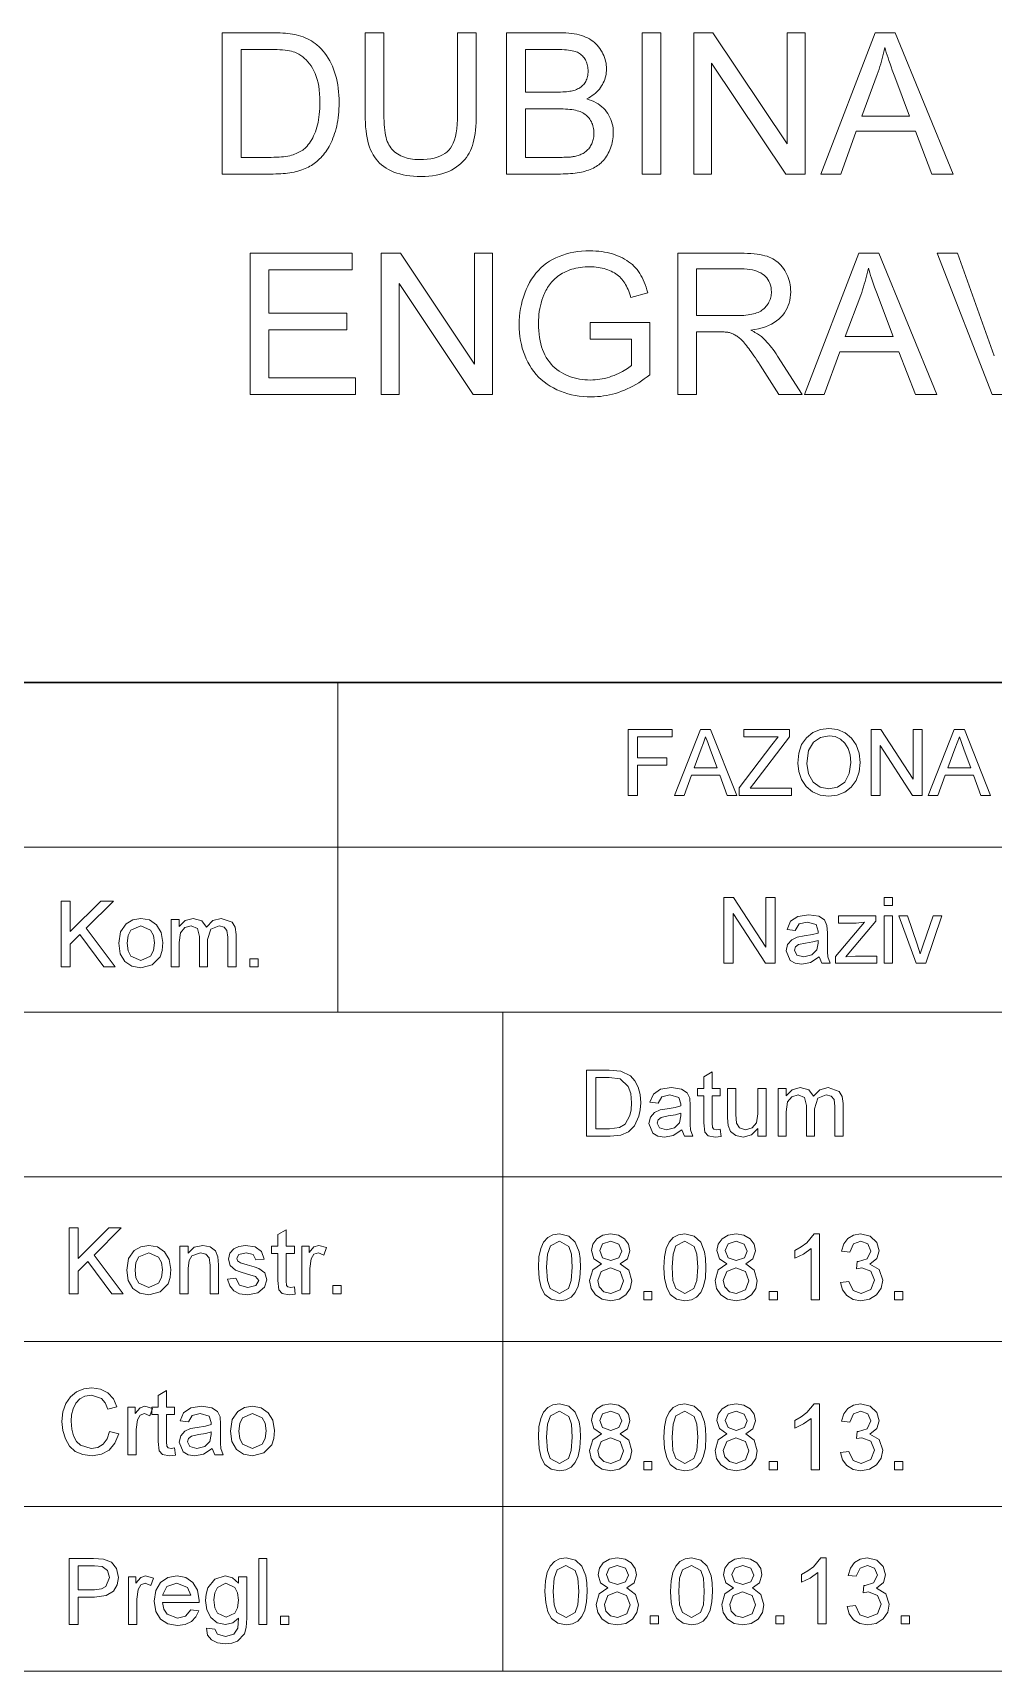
# Model space of a CAD drawing. Extents: x 0 to 297, y 0 to 532.
# Drawn here: x 224.73 to 245.13, y 19 to 53.8 of the extents above; entities that cross this region are included whole.
import ezdxf

# ---------------------------------------------------------------- set-up
doc = ezdxf.new("R2010")
doc.units = 0

msp = doc.modelspace()

# ---------------------------------------------------------------- linework, layer by layer
at = {"color": 7, "lineweight": 30}
msp.add_line((142.421, 40), (292, 40), dxfattribs=at)
at = {"color": 7, "lineweight": 13, "ltscale": 0.175}
msp.add_line((231.211, 40), (231.211, 33), dxfattribs=at)
at = {"color": 7, "lineweight": 13}
for p, q in [((142.421, 36.5), (292, 36.5)), ((292, 33), (142.421, 33)), ((142.421, 29.5), (260.611, 29.5)), ((142.421, 26), (260.611, 26)), ((142.421, 22.5), (260.611, 22.5)), ((142.421, 19), (292, 19))]:
    msp.add_line(p, q, dxfattribs=at)
at = {"color": 7, "lineweight": 13, "ltscale": 0.35}
msp.add_line((234.711, 33), (234.711, 19), dxfattribs=at)
at = {"color": 7, "lineweight": 13}
for points in [[(228.758, 50.798), (228.758, 53.798), (229.792, 53.798), (229.86, 53.798), (229.925, 53.797), (229.987, 53.794), (230.045, 53.791), (230.1, 53.788), (230.152, 53.783), (230.2, 53.777), (230.245, 53.771), (230.287, 53.763), (230.326, 53.755), (230.377, 53.742), (230.426, 53.728), (230.474, 53.711), (230.52, 53.692), (230.565, 53.672), (230.608, 53.649), (230.65, 53.625), (230.69, 53.599), (230.729, 53.571), (230.766, 53.54), (230.812, 53.499), (230.856, 53.456), (230.897, 53.41), (230.936, 53.362), (230.973, 53.312), (231.007, 53.26), (231.039, 53.205), (231.069, 53.148), (231.096, 53.089), (231.121, 53.028), (231.143, 52.965), (231.163, 52.899), (231.181, 52.833), (231.196, 52.764), (231.209, 52.693), (231.22, 52.621), (231.228, 52.547), (231.234, 52.472), (231.237, 52.394), (231.238, 52.315), (231.238, 52.247), (231.235, 52.181), (231.231, 52.117), (231.226, 52.054), (231.218, 51.992), (231.21, 51.933), (231.199, 51.874), (231.187, 51.818), (231.174, 51.763), (231.159, 51.709), (231.142, 51.657), (231.125, 51.607), (231.107, 51.559), (231.088, 51.512), (231.068, 51.468), (231.047, 51.425), (231.025, 51.384), (231.002, 51.345), (230.978, 51.308), (230.954, 51.272), (230.929, 51.238), (230.903, 51.206), (230.877, 51.175), (230.85, 51.145), (230.823, 51.118), (230.796, 51.091), (230.768, 51.066), (230.739, 51.043), (230.71, 51.02), (230.681, 51), (230.65, 50.98), (230.619, 50.962), (230.586, 50.945), (230.552, 50.928), (230.517, 50.913), (230.481, 50.898), (230.443, 50.884), (230.404, 50.872), (230.364, 50.86), (230.323, 50.849), (230.28, 50.84), (230.236, 50.831), (230.191, 50.823), (230.145, 50.817), (230.097, 50.811), (230.048, 50.806), (229.998, 50.803), (229.947, 50.8), (229.895, 50.799), (229.841, 50.798)], [(233.753, 53.798), (234.15, 53.798), (234.15, 52.065), (234.149, 51.976), (234.146, 51.892), (234.141, 51.81), (234.134, 51.733), (234.125, 51.659), (234.114, 51.589), (234.1, 51.523), (234.085, 51.461), (234.068, 51.402), (234.048, 51.347), (234.026, 51.295), (234.001, 51.244), (233.972, 51.196), (233.94, 51.15), (233.905, 51.106), (233.866, 51.063), (233.824, 51.023), (233.779, 50.985), (233.73, 50.948), (233.679, 50.914), (233.624, 50.882), (233.565, 50.854), (233.503, 50.829), (233.438, 50.807), (233.37, 50.789), (233.298, 50.774), (233.223, 50.762), (233.145, 50.754), (233.063, 50.749), (232.978, 50.747), (232.895, 50.749), (232.815, 50.753), (232.739, 50.76), (232.665, 50.77), (232.595, 50.783), (232.527, 50.799), (232.463, 50.818), (232.402, 50.84), (232.343, 50.865), (232.288, 50.892), (232.236, 50.923), (232.187, 50.956), (232.141, 50.991), (232.098, 51.029), (232.059, 51.07), (232.022, 51.114), (231.988, 51.16), (231.958, 51.208), (231.93, 51.259), (231.906, 51.313), (231.884, 51.37), (231.864, 51.431), (231.847, 51.496), (231.832, 51.565), (231.82, 51.639), (231.809, 51.716), (231.801, 51.797), (231.796, 51.882), (231.792, 51.972), (231.791, 52.065), (231.791, 53.798), (232.188, 53.798), (232.188, 52.067), (232.189, 51.991), (232.191, 51.919), (232.194, 51.851), (232.2, 51.787), (232.206, 51.728), (232.214, 51.672), (232.224, 51.621), (232.234, 51.573), (232.247, 51.53), (232.261, 51.491), (232.276, 51.455), (232.294, 51.42), (232.314, 51.388), (232.335, 51.356), (232.359, 51.327), (232.385, 51.299), (232.413, 51.273), (232.444, 51.249), (232.476, 51.226), (232.51, 51.206), (232.546, 51.186), (232.584, 51.169), (232.624, 51.154), (232.664, 51.141), (232.707, 51.13), (232.751, 51.121), (232.797, 51.114), (232.844, 51.109), (232.893, 51.106), (232.943, 51.105), (233.028, 51.107), (233.108, 51.113), (233.183, 51.123), (233.253, 51.137), (233.318, 51.155), (233.378, 51.177), (233.433, 51.203), (233.483, 51.232), (233.527, 51.266), (233.567, 51.304), (233.603, 51.347), (233.634, 51.398), (233.662, 51.456), (233.686, 51.521), (233.707, 51.594), (233.724, 51.674), (233.737, 51.761), (233.746, 51.856), (233.752, 51.958), (233.753, 52.067)], [(234.795, 50.798), (234.795, 53.798), (235.921, 53.798), (235.988, 53.797), (236.053, 53.795), (236.115, 53.79), (236.174, 53.784), (236.23, 53.776), (236.284, 53.766), (236.335, 53.754), (236.384, 53.74), (236.429, 53.725), (236.472, 53.707), (236.513, 53.688), (236.552, 53.667), (236.589, 53.644), (236.624, 53.619), (236.657, 53.592), (236.689, 53.563), (236.719, 53.532), (236.747, 53.499), (236.773, 53.464), (236.797, 53.427), (236.82, 53.389), (236.84, 53.35), (236.857, 53.312), (236.873, 53.273), (236.886, 53.233), (236.896, 53.193), (236.905, 53.153), (236.91, 53.113), (236.914, 53.072), (236.915, 53.031), (236.914, 52.993), (236.911, 52.955), (236.906, 52.918), (236.898, 52.881), (236.889, 52.844), (236.878, 52.808), (236.864, 52.773), (236.848, 52.738), (236.831, 52.703), (236.811, 52.669), (236.789, 52.635), (236.765, 52.603), (236.739, 52.573), (236.71, 52.543), (236.68, 52.515), (236.647, 52.488), (236.612, 52.463), (236.576, 52.439), (236.537, 52.416), (236.496, 52.394), (236.549, 52.377), (236.599, 52.358), (236.648, 52.336), (236.693, 52.313), (236.736, 52.287), (236.777, 52.258), (236.815, 52.228), (236.851, 52.195), (236.884, 52.16), (236.914, 52.122), (236.942, 52.083), (236.967, 52.043), (236.989, 52.001), (237.008, 51.957), (237.024, 51.913), (237.037, 51.866), (237.047, 51.819), (237.055, 51.77), (237.059, 51.72), (237.06, 51.668), (237.059, 51.626), (237.057, 51.585), (237.052, 51.544), (237.046, 51.504), (237.038, 51.465), (237.028, 51.426), (237.017, 51.387), (237.003, 51.35), (236.988, 51.313), (236.971, 51.276), (236.953, 51.241), (236.934, 51.207), (236.914, 51.175), (236.893, 51.144), (236.872, 51.116), (236.849, 51.089), (236.826, 51.063), (236.802, 51.039), (236.777, 51.017), (236.751, 50.997), (236.725, 50.978), (236.696, 50.959), (236.667, 50.942), (236.636, 50.926), (236.604, 50.911), (236.57, 50.896), (236.535, 50.883), (236.499, 50.87), (236.462, 50.859), (236.423, 50.848), (236.383, 50.839), (236.34, 50.83), (236.296, 50.823), (236.251, 50.816), (236.203, 50.811), (236.154, 50.806), (236.103, 50.803), (236.05, 50.8), (235.995, 50.799), (235.939, 50.798)], [(237.674, 50.798), (237.674, 53.798), (238.071, 53.798), (238.071, 50.798)], [(238.767, 50.798), (238.767, 53.798), (239.174, 53.798), (240.75, 51.443), (240.75, 53.798), (241.131, 53.798), (241.131, 50.798), (240.723, 50.798), (239.148, 53.156), (239.148, 50.798)], [(241.468, 50.798), (242.62, 53.798), (243.048, 53.798), (244.276, 50.798), (243.824, 50.798), (243.474, 51.707), (242.219, 51.707), (241.89, 50.798)], [(229.155, 51.152), (229.796, 51.152), (229.854, 51.153), (229.909, 51.155), (229.962, 51.157), (230.013, 51.161), (230.06, 51.166), (230.106, 51.172), (230.148, 51.179), (230.189, 51.188), (230.226, 51.197), (230.261, 51.208), (230.294, 51.219), (230.326, 51.231), (230.356, 51.245), (230.385, 51.259), (230.413, 51.274), (230.439, 51.29), (230.464, 51.307), (230.488, 51.325), (230.51, 51.343), (230.53, 51.363), (230.558, 51.392), (230.584, 51.423), (230.609, 51.457), (230.633, 51.492), (230.656, 51.529), (230.677, 51.568), (230.697, 51.608), (230.716, 51.651), (230.734, 51.696), (230.75, 51.743), (230.765, 51.791), (230.779, 51.842), (230.791, 51.895), (230.801, 51.95), (230.809, 52.006), (230.817, 52.065), (230.822, 52.126), (230.826, 52.189), (230.828, 52.254), (230.829, 52.321), (230.828, 52.413), (230.823, 52.5), (230.815, 52.584), (230.804, 52.662), (230.791, 52.737), (230.774, 52.807), (230.753, 52.873), (230.73, 52.934), (230.704, 52.991), (230.675, 53.044), (230.643, 53.093), (230.61, 53.139), (230.576, 53.181), (230.54, 53.22), (230.504, 53.255), (230.465, 53.287), (230.426, 53.316), (230.385, 53.342), (230.343, 53.364), (230.299, 53.383), (230.265, 53.395), (230.228, 53.405), (230.186, 53.414), (230.14, 53.422), (230.091, 53.429), (230.038, 53.434), (229.98, 53.439), (229.919, 53.442), (229.854, 53.444), (229.785, 53.444), (229.155, 53.444)], [(235.192, 52.538), (235.841, 52.538), (235.892, 52.538), (235.94, 52.539), (235.986, 52.541), (236.028, 52.543), (236.067, 52.546), (236.104, 52.55), (236.137, 52.555), (236.168, 52.56), (236.195, 52.566), (236.219, 52.573), (236.249, 52.582), (236.277, 52.593), (236.303, 52.605), (236.329, 52.618), (236.352, 52.632), (236.374, 52.648), (236.395, 52.665), (236.414, 52.683), (236.431, 52.702), (236.447, 52.722), (236.462, 52.743), (236.475, 52.766), (236.487, 52.789), (236.497, 52.814), (236.505, 52.84), (236.512, 52.866), (236.517, 52.894), (236.521, 52.923), (236.523, 52.953), (236.524, 52.984), (236.524, 53.013), (236.521, 53.042), (236.518, 53.07), (236.513, 53.098), (236.506, 53.124), (236.498, 53.15), (236.489, 53.175), (236.478, 53.2), (236.466, 53.224), (236.453, 53.247), (236.438, 53.269), (236.422, 53.289), (236.404, 53.308), (236.385, 53.326), (236.366, 53.342), (236.345, 53.357), (236.322, 53.371), (236.299, 53.383), (236.274, 53.393), (236.248, 53.402), (236.219, 53.41), (236.187, 53.417), (236.151, 53.424), (236.111, 53.429), (236.067, 53.434), (236.02, 53.438), (235.968, 53.44), (235.913, 53.443), (235.854, 53.444), (235.792, 53.444), (235.192, 53.444)], [(242.334, 52.03), (243.351, 52.03), (243.038, 52.861), (243.01, 52.935), (242.984, 53.007), (242.959, 53.076), (242.935, 53.142), (242.913, 53.206), (242.893, 53.267), (242.873, 53.325), (242.856, 53.38), (242.84, 53.433), (242.825, 53.483), (242.813, 53.425), (242.8, 53.368), (242.786, 53.31), (242.772, 53.253), (242.756, 53.196), (242.739, 53.138), (242.722, 53.081), (242.703, 53.024), (242.684, 52.967), (242.663, 52.91)], [(235.192, 51.152), (235.939, 51.152), (235.976, 51.152), (236.011, 51.153), (236.044, 51.154), (236.075, 51.155), (236.103, 51.156), (236.129, 51.157), (236.152, 51.159), (236.173, 51.161), (236.192, 51.164), (236.209, 51.167), (236.236, 51.172), (236.262, 51.178), (236.287, 51.184), (236.312, 51.192), (236.335, 51.199), (236.357, 51.208), (236.379, 51.217), (236.4, 51.227), (236.419, 51.237), (236.438, 51.248), (236.456, 51.26), (236.474, 51.274), (236.491, 51.288), (236.507, 51.303), (236.522, 51.319), (236.537, 51.336), (236.551, 51.354), (236.565, 51.374), (236.578, 51.394), (236.59, 51.415), (236.601, 51.438), (236.611, 51.46), (236.62, 51.484), (236.628, 51.508), (236.634, 51.533), (236.64, 51.559), (236.644, 51.585), (236.647, 51.612), (236.648, 51.64), (236.649, 51.668), (236.648, 51.701), (236.646, 51.733), (236.641, 51.765), (236.635, 51.795), (236.628, 51.825), (236.618, 51.854), (236.607, 51.881), (236.594, 51.908), (236.579, 51.934), (236.563, 51.96), (236.545, 51.984), (236.526, 52.006), (236.506, 52.027), (236.484, 52.047), (236.461, 52.065), (236.436, 52.082), (236.41, 52.097), (236.383, 52.111), (236.355, 52.123), (236.325, 52.134), (236.293, 52.143), (236.258, 52.152), (236.221, 52.159), (236.181, 52.166), (236.139, 52.171), (236.094, 52.176), (236.046, 52.179), (235.995, 52.182), (235.942, 52.183), (235.886, 52.184), (235.192, 52.184)], [(229.348, 46.116), (229.348, 49.116), (231.517, 49.116), (231.517, 48.762), (229.745, 48.762), (229.745, 47.843), (231.404, 47.843), (231.404, 47.491), (229.745, 47.491), (229.745, 46.47), (231.586, 46.47), (231.586, 46.116)], [(232.131, 46.116), (232.131, 49.116), (232.538, 49.116), (234.114, 46.761), (234.114, 49.116), (234.494, 49.116), (234.494, 46.116), (234.087, 46.116), (232.511, 48.474), (232.511, 46.116)], [(236.565, 47.293), (236.565, 47.645), (237.836, 47.647), (237.836, 46.534), (237.777, 46.488), (237.718, 46.445), (237.659, 46.404), (237.599, 46.365), (237.539, 46.329), (237.478, 46.295), (237.417, 46.264), (237.356, 46.234), (237.294, 46.207), (237.232, 46.183), (237.17, 46.16), (237.107, 46.14), (237.044, 46.123), (236.981, 46.107), (236.917, 46.094), (236.853, 46.084), (236.789, 46.076), (236.724, 46.07), (236.659, 46.066), (236.594, 46.065), (236.506, 46.067), (236.42, 46.073), (236.336, 46.082), (236.253, 46.095), (236.172, 46.112), (236.092, 46.133), (236.015, 46.158), (235.938, 46.186), (235.864, 46.218), (235.791, 46.254), (235.72, 46.294), (235.653, 46.337), (235.59, 46.383), (235.53, 46.433), (235.474, 46.486), (235.421, 46.542), (235.372, 46.602), (235.326, 46.665), (235.284, 46.732), (235.245, 46.802), (235.21, 46.874), (235.179, 46.948), (235.151, 47.024), (235.127, 47.102), (235.107, 47.181), (235.091, 47.262), (235.078, 47.344), (235.068, 47.428), (235.063, 47.514), (235.061, 47.602), (235.063, 47.689), (235.068, 47.775), (235.078, 47.859), (235.09, 47.943), (235.107, 48.025), (235.127, 48.106), (235.151, 48.186), (235.178, 48.265), (235.209, 48.343), (235.244, 48.419), (235.282, 48.493), (235.324, 48.563), (235.369, 48.63), (235.416, 48.692), (235.468, 48.75), (235.522, 48.805), (235.579, 48.855), (235.64, 48.902), (235.704, 48.944), (235.771, 48.983), (235.841, 49.018), (235.913, 49.049), (235.987, 49.077), (236.063, 49.101), (236.141, 49.121), (236.221, 49.138), (236.304, 49.151), (236.388, 49.16), (236.475, 49.165), (236.563, 49.167), (236.628, 49.166), (236.691, 49.163), (236.753, 49.158), (236.813, 49.15), (236.873, 49.141), (236.931, 49.129), (236.988, 49.116), (237.044, 49.1), (237.098, 49.082), (237.151, 49.062), (237.203, 49.04), (237.252, 49.016), (237.299, 48.991), (237.344, 48.964), (237.386, 48.936), (237.426, 48.906), (237.464, 48.874), (237.499, 48.84), (237.533, 48.805), (237.564, 48.768), (237.593, 48.729), (237.621, 48.688), (237.647, 48.645), (237.672, 48.599), (237.695, 48.551), (237.717, 48.501), (237.738, 48.449), (237.757, 48.394), (237.775, 48.337), (237.791, 48.277), (237.433, 48.179), (237.419, 48.224), (237.405, 48.267), (237.389, 48.308), (237.374, 48.347), (237.357, 48.384), (237.34, 48.419), (237.322, 48.452), (237.304, 48.483), (237.285, 48.512), (237.265, 48.539), (237.244, 48.565), (237.221, 48.589), (237.197, 48.613), (237.171, 48.636), (237.143, 48.657), (237.114, 48.677), (237.083, 48.697), (237.05, 48.715), (237.015, 48.733), (236.979, 48.749), (236.941, 48.764), (236.902, 48.777), (236.863, 48.789), (236.823, 48.799), (236.782, 48.808), (236.74, 48.815), (236.698, 48.821), (236.654, 48.824), (236.61, 48.827), (236.565, 48.828), (236.511, 48.827), (236.459, 48.824), (236.408, 48.82), (236.359, 48.814), (236.311, 48.807), (236.265, 48.798), (236.22, 48.787), (236.177, 48.775), (236.135, 48.76), (236.094, 48.745), (236.056, 48.728), (236.018, 48.71), (235.982, 48.69), (235.948, 48.67), (235.915, 48.649), (235.884, 48.627), (235.854, 48.603), (235.826, 48.579), (235.799, 48.553), (235.774, 48.527), (235.75, 48.5), (235.728, 48.472), (235.706, 48.443), (235.686, 48.414), (235.666, 48.385), (235.648, 48.355), (235.63, 48.325), (235.614, 48.294), (235.599, 48.262), (235.585, 48.23), (235.563, 48.174), (235.544, 48.117), (235.527, 48.059), (235.512, 48), (235.499, 47.94), (235.489, 47.879), (235.481, 47.817), (235.475, 47.755), (235.471, 47.691), (235.47, 47.626), (235.472, 47.547), (235.476, 47.471), (235.483, 47.398), (235.492, 47.326), (235.505, 47.258), (235.52, 47.192), (235.538, 47.129), (235.559, 47.068), (235.582, 47.011), (235.608, 46.955), (235.637, 46.903), (235.669, 46.853), (235.703, 46.806), (235.739, 46.761), (235.778, 46.72), (235.82, 46.681), (235.864, 46.645), (235.91, 46.612), (235.959, 46.582), (236.011, 46.554), (236.064, 46.529), (236.117, 46.507), (236.172, 46.487), (236.227, 46.47), (236.283, 46.456), (236.339, 46.444), (236.396, 46.435), (236.454, 46.428), (236.512, 46.424), (236.571, 46.423), (236.623, 46.424), (236.674, 46.427), (236.725, 46.432), (236.776, 46.439), (236.826, 46.448), (236.876, 46.459), (236.926, 46.472), (236.976, 46.487), (237.025, 46.504), (237.075, 46.522), (237.123, 46.542), (237.168, 46.563), (237.211, 46.583), (237.252, 46.604), (237.291, 46.625), (237.327, 46.646), (237.36, 46.668), (237.392, 46.69), (237.421, 46.712), (237.447, 46.734), (237.447, 47.293)], [(238.427, 46.116), (238.427, 49.116), (239.758, 49.116), (239.836, 49.115), (239.91, 49.113), (239.981, 49.109), (240.048, 49.103), (240.111, 49.096), (240.17, 49.087), (240.225, 49.077), (240.276, 49.064), (240.324, 49.051), (240.367, 49.035), (240.408, 49.018), (240.447, 48.998), (240.485, 48.976), (240.521, 48.951), (240.555, 48.924), (240.588, 48.894), (240.618, 48.861), (240.648, 48.827), (240.675, 48.79), (240.701, 48.75), (240.725, 48.708), (240.746, 48.666), (240.765, 48.623), (240.781, 48.579), (240.795, 48.534), (240.806, 48.489), (240.814, 48.442), (240.821, 48.395), (240.824, 48.347), (240.826, 48.298), (240.824, 48.235), (240.817, 48.174), (240.807, 48.115), (240.793, 48.058), (240.774, 48.003), (240.751, 47.951), (240.724, 47.9), (240.693, 47.851), (240.658, 47.804), (240.619, 47.759), (240.575, 47.717), (240.527, 47.678), (240.475, 47.642), (240.418, 47.61), (240.356, 47.58), (240.29, 47.554), (240.219, 47.531), (240.144, 47.511), (240.065, 47.495), (239.981, 47.481), (240.011, 47.466), (240.041, 47.451), (240.068, 47.436), (240.095, 47.421), (240.119, 47.406), (240.142, 47.391), (240.164, 47.376), (240.184, 47.361), (240.203, 47.346), (240.22, 47.332), (240.255, 47.299), (240.289, 47.265), (240.323, 47.229), (240.356, 47.191), (240.389, 47.152), (240.422, 47.111), (240.454, 47.069), (240.487, 47.025), (240.518, 46.98), (240.549, 46.933), (241.071, 46.116), (240.572, 46.116), (240.175, 46.74), (240.141, 46.793), (240.108, 46.843), (240.076, 46.891), (240.046, 46.936), (240.016, 46.979), (239.988, 47.019), (239.962, 47.056), (239.936, 47.091), (239.912, 47.124), (239.888, 47.154), (239.866, 47.181), (239.844, 47.208), (239.823, 47.232), (239.802, 47.255), (239.782, 47.275), (239.762, 47.295), (239.742, 47.312), (239.723, 47.328), (239.705, 47.342), (239.687, 47.354), (239.669, 47.365), (239.651, 47.376), (239.633, 47.385), (239.615, 47.394), (239.597, 47.403), (239.579, 47.41), (239.561, 47.417), (239.543, 47.424), (239.524, 47.429), (239.506, 47.434), (239.491, 47.437), (239.475, 47.439), (239.458, 47.441), (239.438, 47.443), (239.417, 47.445), (239.394, 47.446), (239.369, 47.447), (239.343, 47.448), (239.315, 47.448), (239.285, 47.448), (238.824, 47.448), (238.824, 46.116)], [(241.118, 46.116), (242.27, 49.116), (242.698, 49.116), (243.926, 46.116), (243.474, 46.116), (243.124, 47.025), (241.869, 47.025), (241.54, 46.116)], [(238.824, 47.792), (239.678, 47.792), (239.731, 47.793), (239.782, 47.794), (239.83, 47.797), (239.876, 47.801), (239.92, 47.806), (239.962, 47.812), (240.001, 47.82), (240.037, 47.828), (240.071, 47.838), (240.103, 47.848), (240.133, 47.86), (240.162, 47.874), (240.189, 47.888), (240.214, 47.904), (240.238, 47.922), (240.261, 47.94), (240.282, 47.96), (240.302, 47.982), (240.32, 48.004), (240.337, 48.029), (240.352, 48.053), (240.365, 48.079), (240.377, 48.105), (240.388, 48.131), (240.397, 48.158), (240.404, 48.185), (240.409, 48.212), (240.413, 48.24), (240.416, 48.269), (240.416, 48.298), (240.415, 48.339), (240.41, 48.38), (240.403, 48.418), (240.392, 48.456), (240.378, 48.492), (240.361, 48.526), (240.341, 48.558), (240.318, 48.59), (240.291, 48.619), (240.262, 48.648), (240.229, 48.674), (240.193, 48.697), (240.153, 48.717), (240.11, 48.735), (240.063, 48.75), (240.012, 48.763), (239.958, 48.772), (239.9, 48.779), (239.839, 48.783), (239.774, 48.785), (238.824, 48.785)], [(241.984, 47.348), (243.001, 47.348), (242.688, 48.179), (242.66, 48.253), (242.634, 48.325), (242.609, 48.394), (242.585, 48.46), (242.563, 48.524), (242.543, 48.585), (242.523, 48.643), (242.506, 48.698), (242.49, 48.751), (242.475, 48.801), (242.463, 48.743), (242.45, 48.686), (242.437, 48.628), (242.422, 48.571), (242.406, 48.514), (242.389, 48.456), (242.372, 48.399), (242.353, 48.342), (242.334, 48.285), (242.313, 48.228)], [(237.376, 37.602), (237.376, 39.002), (238.31, 39.002), (238.31, 38.847), (237.571, 38.847), (237.571, 38.4), (238.193, 38.4), (238.193, 38.244), (237.571, 38.244), (237.571, 37.602)], [(238.357, 37.602), (238.912, 39.002), (239.127, 39.002), (239.682, 37.602), (239.476, 37.602), (239.32, 38.03), (238.719, 38.03), (238.562, 37.602)], [(239.732, 37.602), (239.732, 37.765), (240.429, 38.677), (240.559, 38.847), (239.829, 38.847), (239.829, 39.002), (240.802, 39.002), (240.802, 38.847), (240.042, 37.854), (239.969, 37.758), (240.84, 37.758), (240.84, 37.602)], [(240.977, 38.284), (240.997, 38.498), (241.059, 38.679), (241.161, 38.826), (241.297, 38.935), (241.456, 39), (241.639, 39.022), (241.821, 38.999), (241.984, 38.93), (242.119, 38.82), (242.218, 38.673), (242.279, 38.498), (242.299, 38.3), (242.278, 38.1), (242.214, 37.921), (242.111, 37.775), (241.973, 37.669), (241.812, 37.604), (241.638, 37.583), (241.453, 37.607), (241.289, 37.678), (241.154, 37.79), (241.056, 37.937), (240.996, 38.106)], [(242.532, 37.602), (242.532, 39.002), (242.738, 39.002), (243.427, 37.945), (243.427, 39.002), (243.621, 39.002), (243.621, 37.602), (243.415, 37.602), (242.727, 38.66), (242.727, 37.602)], [(243.746, 37.602), (244.301, 39.002), (244.516, 39.002), (245.071, 37.602), (244.865, 37.602), (244.709, 38.03), (244.108, 38.03), (243.952, 37.602)], [(238.777, 38.186), (239.262, 38.186), (239.124, 38.563), (239.065, 38.722), (239.019, 38.847), (238.972, 38.718), (238.924, 38.588)], [(241.171, 38.281), (241.204, 38.056), (241.304, 37.884), (241.453, 37.775), (241.637, 37.738), (241.823, 37.775), (241.973, 37.885), (242.071, 38.063), (242.104, 38.301), (242.09, 38.461), (242.048, 38.599), (241.979, 38.712), (241.883, 38.796), (241.768, 38.849), (241.64, 38.866), (241.461, 38.833), (241.309, 38.731), (241.206, 38.552)], [(244.166, 38.186), (244.651, 38.186), (244.513, 38.563), (244.454, 38.722), (244.409, 38.847), (244.361, 38.718), (244.313, 38.588)], [(225.335, 33.958), (225.335, 35.358), (225.53, 35.358), (225.53, 34.71), (226.178, 35.358), (226.444, 35.358), (225.867, 34.782), (226.482, 33.958), (226.245, 33.958), (225.731, 34.645), (225.53, 34.444), (225.53, 33.958)], [(239.407, 34.035), (239.407, 35.435), (239.613, 35.435), (240.302, 34.377), (240.302, 35.435), (240.496, 35.435), (240.496, 34.035), (240.29, 34.035), (239.602, 35.092), (239.602, 34.035)], [(242.81, 35.26), (242.81, 35.435), (242.985, 35.435), (242.985, 35.26)], [(226.56, 34.464), (226.599, 34.707), (226.714, 34.877), (226.857, 34.961), (227.027, 34.989), (227.214, 34.955), (227.363, 34.853), (227.461, 34.691), (227.494, 34.478), (227.479, 34.305), (227.436, 34.173), (227.268, 34), (227.027, 33.939), (226.838, 33.973), (226.689, 34.074), (226.592, 34.239)], [(226.735, 34.464), (226.756, 34.302), (226.818, 34.187), (227.027, 34.094), (227.235, 34.187), (227.298, 34.304), (227.319, 34.47), (227.298, 34.627), (227.235, 34.741), (227.027, 34.833), (226.818, 34.742), (226.756, 34.626)], [(227.669, 33.958), (227.669, 34.969), (227.844, 34.969), (227.844, 34.817), (227.967, 34.942), (228.141, 34.989), (228.321, 34.94), (228.419, 34.805), (228.558, 34.943), (228.734, 34.989), (228.968, 34.906), (229.029, 34.8), (229.049, 34.65), (229.049, 33.958), (228.874, 33.958), (228.874, 34.588), (228.857, 34.734), (228.797, 34.806), (228.694, 34.833), (228.517, 34.763), (228.446, 34.539), (228.446, 33.958), (228.271, 33.958), (228.271, 34.608), (228.23, 34.777), (228.093, 34.833), (227.96, 34.796), (227.871, 34.685), (227.844, 34.477), (227.844, 33.958)], [(241.43, 34.171), (241.246, 34.05), (241.063, 34.015), (240.921, 34.035), (240.816, 34.096), (240.73, 34.303), (240.762, 34.438), (240.848, 34.536), (240.967, 34.592), (241.114, 34.618), (241.288, 34.645), (241.409, 34.676), (241.41, 34.718), (241.364, 34.856), (241.177, 34.91), (241.006, 34.871), (240.924, 34.735), (240.749, 34.754), (240.825, 34.928), (240.978, 35.03), (241.21, 35.065), (241.422, 35.034), (241.542, 34.957), (241.596, 34.839), (241.605, 34.685), (241.605, 34.468), (241.608, 34.28), (241.616, 34.17), (241.663, 34.035), (241.488, 34.035)], [(241.78, 34.035), (241.78, 34.181), (242.394, 34.91), (242.217, 34.89), (241.838, 34.89), (241.838, 35.046), (242.635, 35.046), (242.635, 34.93), (242.095, 34.29), (241.995, 34.171), (242.203, 34.19), (242.655, 34.19), (242.655, 34.035)], [(242.81, 34.035), (242.81, 35.046), (242.985, 35.046), (242.985, 34.035)], [(243.488, 34.035), (243.121, 35.046), (243.307, 35.046), (243.514, 34.44), (243.578, 34.236), (243.641, 34.429), (243.85, 35.046), (244.035, 35.046), (243.693, 34.035)], [(241.41, 34.521), (241.297, 34.49), (241.139, 34.464), (240.993, 34.433), (240.928, 34.384), (240.905, 34.312), (240.955, 34.211), (241.102, 34.171), (241.273, 34.212), (241.383, 34.319), (241.409, 34.466)], [(229.341, 33.958), (229.341, 34.133), (229.516, 34.133), (229.516, 33.958)], [(236.493, 30.364), (236.493, 31.764), (236.971, 31.764), (237.218, 31.744), (237.422, 31.644), (237.518, 31.537), (237.586, 31.405), (237.627, 31.249), (237.641, 31.072), (237.631, 30.922), (237.604, 30.789), (237.509, 30.585), (237.383, 30.458), (237.217, 30.388), (236.994, 30.364)], [(239.332, 30.511), (239.352, 30.36), (239.222, 30.345), (239.076, 30.374), (239.003, 30.45), (238.982, 30.649), (238.982, 31.22), (238.846, 31.22), (238.846, 31.375), (238.982, 31.375), (238.982, 31.625), (239.157, 31.728), (239.157, 31.375), (239.332, 31.375), (239.332, 31.22), (239.157, 31.22), (239.157, 30.638), (239.166, 30.545), (239.196, 30.513), (239.256, 30.5)], [(236.688, 30.52), (236.978, 30.52), (237.189, 30.546), (237.311, 30.62), (237.41, 30.8), (237.437, 30.926), (237.446, 31.075), (237.429, 31.273), (237.376, 31.419), (237.206, 31.58), (236.973, 31.609), (236.688, 31.609)], [(238.516, 30.5), (238.332, 30.38), (238.149, 30.345), (238.007, 30.365), (237.902, 30.426), (237.816, 30.633), (237.848, 30.768), (237.934, 30.866), (238.053, 30.922), (238.2, 30.947), (238.374, 30.974), (238.495, 31.006), (238.496, 31.048), (238.45, 31.185), (238.263, 31.239), (238.092, 31.201), (238.01, 31.064), (237.835, 31.084), (237.911, 31.257), (238.064, 31.359), (238.296, 31.395), (238.508, 31.364), (238.628, 31.286), (238.682, 31.168), (238.691, 31.015), (238.691, 30.798), (238.693, 30.61), (238.702, 30.5), (238.749, 30.364), (238.574, 30.364)], [(240.129, 30.364), (240.129, 30.524), (239.995, 30.39), (239.82, 30.345), (239.66, 30.379), (239.549, 30.465), (239.498, 30.592), (239.488, 30.751), (239.488, 31.375), (239.663, 31.375), (239.663, 30.822), (239.673, 30.643), (239.74, 30.539), (239.867, 30.5), (240.008, 30.54), (240.102, 30.646), (240.129, 30.841), (240.129, 31.375), (240.304, 31.375), (240.304, 30.364)], [(240.557, 30.364), (240.557, 31.375), (240.732, 31.375), (240.732, 31.223), (240.855, 31.348), (241.03, 31.395), (241.209, 31.346), (241.308, 31.211), (241.447, 31.349), (241.623, 31.395), (241.856, 31.312), (241.917, 31.206), (241.938, 31.056), (241.938, 30.364), (241.763, 30.364), (241.763, 30.994), (241.746, 31.14), (241.686, 31.212), (241.583, 31.239), (241.406, 31.169), (241.335, 30.945), (241.335, 30.364), (241.16, 30.364), (241.16, 31.014), (241.118, 31.183), (240.982, 31.239), (240.848, 31.202), (240.76, 31.092), (240.732, 30.883), (240.732, 30.364)], [(238.496, 30.85), (238.383, 30.819), (238.225, 30.793), (238.079, 30.763), (238.014, 30.714), (237.991, 30.642), (238.041, 30.541), (238.188, 30.5), (238.359, 30.542), (238.468, 30.648), (238.495, 30.796)], [(225.505, 27.014), (225.505, 28.414), (225.699, 28.414), (225.699, 27.766), (226.347, 28.414), (226.613, 28.414), (226.036, 27.838), (226.652, 27.014), (226.414, 27.014), (225.9, 27.701), (225.699, 27.5), (225.699, 27.014)], [(230.288, 27.161), (230.307, 27.01), (230.177, 26.995), (230.032, 27.024), (229.959, 27.1), (229.938, 27.299), (229.938, 27.87), (229.802, 27.87), (229.802, 28.025), (229.938, 28.025), (229.938, 28.275), (230.113, 28.378), (230.113, 28.025), (230.288, 28.025), (230.288, 27.87), (230.113, 27.87), (230.113, 27.288), (230.122, 27.195), (230.152, 27.163), (230.212, 27.15)], [(235.468, 27.578), (235.481, 27.802), (235.519, 27.98), (235.581, 28.115), (235.667, 28.212), (235.779, 28.269), (235.916, 28.288), (236.114, 28.243), (236.252, 28.114), (236.332, 27.907), (236.355, 27.764), (236.363, 27.578), (236.351, 27.356), (236.313, 27.178), (236.252, 27.043), (236.165, 26.946), (236.053, 26.888), (235.916, 26.869), (235.739, 26.903), (235.604, 27.003), (235.529, 27.149), (235.484, 27.34)], [(236.806, 27.652), (236.648, 27.762), (236.596, 27.933), (236.624, 28.071), (236.707, 28.186), (236.836, 28.263), (237.002, 28.288), (237.169, 28.262), (237.3, 28.184), (237.385, 28.067), (237.413, 27.928), (237.362, 27.761), (237.208, 27.652), (237.389, 27.516), (237.452, 27.293), (237.421, 27.128), (237.329, 26.991), (237.186, 26.899), (237.005, 26.869), (236.823, 26.9), (236.681, 26.992), (236.588, 27.129), (236.557, 27.298), (236.622, 27.526)], [(238.132, 27.578), (238.145, 27.802), (238.182, 27.98), (238.245, 28.115), (238.331, 28.212), (238.443, 28.269), (238.58, 28.288), (238.778, 28.243), (238.916, 28.114), (238.996, 27.907), (239.019, 27.764), (239.027, 27.578), (239.014, 27.356), (238.977, 27.178), (238.915, 27.043), (238.829, 26.946), (238.717, 26.888), (238.58, 26.869), (238.403, 26.903), (238.268, 27.003), (238.193, 27.149), (238.147, 27.34)], [(239.47, 27.652), (239.312, 27.762), (239.26, 27.933), (239.288, 28.071), (239.371, 28.186), (239.5, 28.263), (239.666, 28.288), (239.833, 28.262), (239.964, 28.184), (240.049, 28.067), (240.077, 27.928), (240.026, 27.761), (239.871, 27.652), (240.053, 27.516), (240.116, 27.293), (240.085, 27.128), (239.992, 26.991), (239.85, 26.899), (239.668, 26.869), (239.487, 26.9), (239.344, 26.992), (239.252, 27.129), (239.221, 27.298), (239.286, 27.526)], [(241.438, 26.888), (241.263, 26.888), (241.263, 27.979), (241.097, 27.861), (240.913, 27.773), (240.913, 27.938), (241.05, 28.013), (241.17, 28.102), (241.325, 28.288), (241.438, 28.288)], [(241.885, 27.258), (242.06, 27.277), (242.153, 27.084), (242.325, 27.024), (242.529, 27.105), (242.605, 27.306), (242.53, 27.494), (242.339, 27.568), (242.222, 27.549), (242.24, 27.705), (242.267, 27.703), (242.447, 27.757), (242.527, 27.925), (242.467, 28.074), (242.314, 28.133), (242.159, 28.074), (242.08, 27.899), (241.905, 27.919), (241.954, 28.075), (242.042, 28.192), (242.162, 28.264), (242.309, 28.288), (242.511, 28.24), (242.653, 28.107), (242.702, 27.928), (242.653, 27.765), (242.51, 27.648), (242.706, 27.53), (242.78, 27.305), (242.747, 27.136), (242.649, 26.996), (242.501, 26.901), (242.319, 26.869), (242.155, 26.896), (242.021, 26.977), (241.927, 27.102)], [(226.73, 27.52), (226.768, 27.763), (226.883, 27.933), (227.026, 28.017), (227.197, 28.045), (227.384, 28.011), (227.533, 27.909), (227.63, 27.747), (227.663, 27.534), (227.649, 27.361), (227.605, 27.229), (227.437, 27.056), (227.197, 26.995), (227.008, 27.029), (226.859, 27.13), (226.762, 27.295)], [(226.905, 27.52), (226.925, 27.358), (226.988, 27.243), (227.197, 27.15), (227.405, 27.243), (227.467, 27.36), (227.488, 27.526), (227.467, 27.683), (227.404, 27.797), (227.197, 27.889), (226.988, 27.798), (226.925, 27.682)], [(227.857, 27.014), (227.857, 28.025), (228.032, 28.025), (228.032, 27.882), (228.163, 28.004), (228.342, 28.045), (228.503, 28.012), (228.614, 27.926), (228.665, 27.8), (228.674, 27.634), (228.674, 27.014), (228.499, 27.014), (228.499, 27.622), (228.48, 27.777), (228.411, 27.859), (228.294, 27.889), (228.11, 27.821), (228.052, 27.721), (228.032, 27.56), (228.032, 27.014)], [(228.869, 27.325), (229.044, 27.345), (229.122, 27.201), (229.301, 27.15), (229.473, 27.195), (229.53, 27.298), (229.465, 27.382), (229.289, 27.436), (229.139, 27.48), (229.04, 27.519), (228.927, 27.615), (228.888, 27.752), (228.918, 27.878), (229.001, 27.974), (229.108, 28.024), (229.253, 28.045), (229.458, 28.01), (229.588, 27.914), (229.646, 27.753), (229.471, 27.734), (229.41, 27.848), (229.266, 27.889), (229.11, 27.854), (229.063, 27.77), (229.082, 27.716), (229.143, 27.674), (229.284, 27.634), (229.431, 27.589), (229.533, 27.554), (229.659, 27.463), (229.705, 27.316), (229.655, 27.154), (229.511, 27.036), (229.299, 26.995), (229.126, 27.016), (229, 27.078), (228.916, 27.182)], [(230.444, 27.014), (230.444, 28.025), (230.599, 28.025), (230.599, 27.89), (230.701, 28.015), (230.804, 28.045), (230.969, 27.997), (230.913, 27.84), (230.797, 27.889), (230.704, 27.855), (230.645, 27.759), (230.619, 27.555), (230.619, 27.014)], [(235.643, 27.579), (235.663, 27.295), (235.722, 27.13), (235.916, 27.024), (236.109, 27.131), (236.168, 27.296), (236.188, 27.579), (236.169, 27.857), (236.112, 28.023), (235.914, 28.133), (235.725, 28.036), (235.664, 27.86)], [(236.771, 27.934), (236.832, 27.783), (237.006, 27.724), (237.178, 27.783), (237.238, 27.925), (237.176, 28.073), (237.005, 28.133), (236.833, 28.074)], [(238.307, 27.579), (238.327, 27.295), (238.386, 27.13), (238.58, 27.024), (238.773, 27.131), (238.832, 27.296), (238.852, 27.579), (238.833, 27.857), (238.776, 28.023), (238.578, 28.133), (238.389, 28.036), (238.328, 27.86)], [(239.435, 27.934), (239.496, 27.783), (239.67, 27.724), (239.842, 27.783), (239.902, 27.925), (239.84, 28.073), (239.668, 28.133), (239.497, 28.074)], [(236.732, 27.299), (236.761, 27.163), (236.86, 27.061), (237.006, 27.024), (237.205, 27.101), (237.277, 27.294), (237.203, 27.491), (237, 27.569), (236.804, 27.492)], [(239.396, 27.299), (239.425, 27.163), (239.524, 27.061), (239.67, 27.024), (239.869, 27.101), (239.941, 27.294), (239.867, 27.491), (239.664, 27.569), (239.467, 27.492)], [(231.105, 27.014), (231.105, 27.189), (231.28, 27.189), (231.28, 27.014)], [(237.705, 26.888), (237.705, 27.063), (237.88, 27.063), (237.88, 26.888)], [(240.368, 26.888), (240.368, 27.063), (240.543, 27.063), (240.543, 26.888)], [(243.032, 26.888), (243.032, 27.063), (243.207, 27.063), (243.207, 26.888)], [(226.364, 24.088), (226.559, 24.041), (226.479, 23.842), (226.355, 23.696), (226.191, 23.607), (225.994, 23.577), (225.794, 23.6), (225.636, 23.668), (225.514, 23.781), (225.425, 23.934), (225.371, 24.114), (225.353, 24.307), (225.373, 24.51), (225.434, 24.686), (225.531, 24.828), (225.662, 24.932), (225.818, 24.995), (225.988, 25.016), (226.174, 24.989), (226.328, 24.91), (226.445, 24.782), (226.52, 24.612), (226.325, 24.569), (226.27, 24.7), (226.195, 24.791), (225.979, 24.86), (225.842, 24.841), (225.729, 24.783), (225.644, 24.693), (225.588, 24.576), (225.558, 24.444), (225.548, 24.308), (225.56, 24.141), (225.597, 23.997), (225.66, 23.881), (225.75, 23.798), (225.976, 23.732), (226.112, 23.755), (226.226, 23.822), (226.312, 23.933)], [(227.745, 23.743), (227.764, 23.592), (227.634, 23.577), (227.489, 23.606), (227.416, 23.682), (227.395, 23.881), (227.395, 24.452), (227.259, 24.452), (227.259, 24.607), (227.395, 24.607), (227.395, 24.857), (227.57, 24.959), (227.57, 24.607), (227.745, 24.607), (227.745, 24.452), (227.57, 24.452), (227.57, 23.87), (227.579, 23.777), (227.609, 23.744), (227.669, 23.732)], [(226.753, 23.596), (226.753, 24.607), (226.909, 24.607), (226.909, 24.472), (227.011, 24.597), (227.114, 24.627), (227.278, 24.579), (227.222, 24.422), (227.107, 24.471), (227.014, 24.437), (226.955, 24.341), (226.928, 24.137), (226.928, 23.596)], [(228.542, 23.732), (228.358, 23.612), (228.176, 23.577), (228.034, 23.597), (227.929, 23.658), (227.842, 23.865), (227.875, 24), (227.96, 24.098), (228.079, 24.154), (228.226, 24.179), (228.4, 24.206), (228.522, 24.238), (228.523, 24.28), (228.476, 24.417), (228.289, 24.471), (228.118, 24.433), (228.037, 24.296), (227.862, 24.316), (227.937, 24.489), (228.09, 24.591), (228.322, 24.627), (228.534, 24.596), (228.655, 24.518), (228.709, 24.4), (228.717, 24.247), (228.717, 24.03), (228.72, 23.842), (228.729, 23.732), (228.775, 23.596), (228.6, 23.596)], [(228.931, 24.102), (228.969, 24.345), (229.085, 24.515), (229.227, 24.599), (229.398, 24.627), (229.585, 24.593), (229.734, 24.491), (229.832, 24.329), (229.864, 24.116), (229.85, 23.943), (229.807, 23.811), (229.639, 23.638), (229.398, 23.577), (229.209, 23.611), (229.06, 23.712), (228.963, 23.877)], [(229.106, 24.102), (229.127, 23.94), (229.189, 23.825), (229.398, 23.732), (229.606, 23.825), (229.669, 23.942), (229.689, 24.108), (229.668, 24.265), (229.606, 24.379), (229.398, 24.471), (229.189, 24.379), (229.127, 24.264)], [(235.468, 23.968), (235.481, 24.192), (235.519, 24.37), (235.581, 24.505), (235.667, 24.602), (235.779, 24.659), (235.916, 24.678), (236.114, 24.633), (236.252, 24.504), (236.332, 24.297), (236.355, 24.154), (236.363, 23.968), (236.351, 23.746), (236.313, 23.568), (236.252, 23.433), (236.165, 23.336), (236.053, 23.278), (235.916, 23.259), (235.739, 23.293), (235.604, 23.393), (235.529, 23.539), (235.484, 23.73)], [(235.643, 23.969), (235.663, 23.685), (235.722, 23.52), (235.916, 23.415), (236.109, 23.521), (236.168, 23.686), (236.188, 23.969), (236.169, 24.247), (236.112, 24.413), (235.914, 24.523), (235.725, 24.426), (235.664, 24.25)], [(236.806, 24.042), (236.648, 24.152), (236.596, 24.323), (236.624, 24.461), (236.707, 24.576), (236.836, 24.653), (237.002, 24.678), (237.169, 24.652), (237.3, 24.574), (237.385, 24.457), (237.413, 24.318), (237.362, 24.151), (237.208, 24.042), (237.389, 23.906), (237.452, 23.683), (237.421, 23.518), (237.329, 23.381), (237.186, 23.29), (237.005, 23.259), (236.823, 23.29), (236.681, 23.382), (236.588, 23.519), (236.557, 23.688), (236.622, 23.916)], [(236.771, 24.324), (236.832, 24.173), (237.006, 24.115), (237.178, 24.173), (237.238, 24.315), (237.176, 24.463), (237.005, 24.523), (236.833, 24.464)], [(238.132, 23.968), (238.145, 24.192), (238.182, 24.37), (238.245, 24.505), (238.331, 24.602), (238.443, 24.659), (238.58, 24.678), (238.778, 24.633), (238.916, 24.504), (238.996, 24.297), (239.019, 24.154), (239.027, 23.968), (239.014, 23.746), (238.977, 23.568), (238.915, 23.433), (238.829, 23.336), (238.717, 23.278), (238.58, 23.259), (238.403, 23.293), (238.268, 23.393), (238.193, 23.539), (238.147, 23.73)], [(238.307, 23.969), (238.327, 23.685), (238.386, 23.52), (238.58, 23.415), (238.773, 23.521), (238.832, 23.686), (238.852, 23.969), (238.833, 24.247), (238.776, 24.413), (238.578, 24.523), (238.389, 24.426), (238.328, 24.25)], [(239.47, 24.042), (239.312, 24.152), (239.26, 24.323), (239.288, 24.461), (239.371, 24.576), (239.5, 24.653), (239.666, 24.678), (239.833, 24.652), (239.964, 24.574), (240.049, 24.457), (240.077, 24.318), (240.026, 24.151), (239.871, 24.042), (240.053, 23.906), (240.116, 23.683), (240.085, 23.518), (239.992, 23.381), (239.85, 23.29), (239.668, 23.259), (239.487, 23.29), (239.344, 23.382), (239.252, 23.519), (239.221, 23.688), (239.286, 23.916)], [(239.435, 24.324), (239.496, 24.173), (239.67, 24.115), (239.842, 24.173), (239.902, 24.315), (239.84, 24.463), (239.668, 24.523), (239.497, 24.464)], [(241.438, 23.278), (241.263, 23.278), (241.263, 24.369), (241.097, 24.251), (240.913, 24.163), (240.913, 24.328), (241.05, 24.403), (241.17, 24.492), (241.325, 24.678), (241.438, 24.678)], [(241.885, 23.648), (242.06, 23.667), (242.153, 23.474), (242.325, 23.415), (242.529, 23.496), (242.605, 23.696), (242.53, 23.884), (242.339, 23.958), (242.222, 23.94), (242.24, 24.095), (242.267, 24.093), (242.447, 24.148), (242.527, 24.315), (242.467, 24.464), (242.314, 24.523), (242.159, 24.465), (242.08, 24.29), (241.905, 24.309), (241.954, 24.465), (242.042, 24.582), (242.162, 24.654), (242.309, 24.678), (242.511, 24.63), (242.653, 24.497), (242.702, 24.318), (242.653, 24.155), (242.51, 24.038), (242.706, 23.92), (242.78, 23.695), (242.747, 23.527), (242.649, 23.386), (242.501, 23.291), (242.319, 23.259), (242.155, 23.286), (242.021, 23.367), (241.927, 23.492)], [(228.523, 24.082), (228.409, 24.051), (228.251, 24.025), (228.106, 23.995), (228.04, 23.946), (228.017, 23.874), (228.067, 23.773), (228.215, 23.732), (228.385, 23.774), (228.495, 23.88), (228.522, 24.028)], [(236.732, 23.69), (236.761, 23.553), (236.86, 23.451), (237.006, 23.415), (237.205, 23.491), (237.277, 23.684), (237.203, 23.881), (237, 23.959), (236.804, 23.882)], [(239.396, 23.69), (239.425, 23.553), (239.524, 23.451), (239.67, 23.415), (239.869, 23.491), (239.941, 23.684), (239.867, 23.881), (239.664, 23.959), (239.467, 23.882)], [(237.705, 23.278), (237.705, 23.453), (237.88, 23.453), (237.88, 23.278)], [(240.368, 23.278), (240.368, 23.453), (240.543, 23.453), (240.543, 23.278)], [(243.032, 23.278), (243.032, 23.453), (243.207, 23.453), (243.207, 23.278)], [(225.505, 19.992), (225.505, 21.392), (226.024, 21.392), (226.233, 21.379), (226.403, 21.315), (226.513, 21.182), (226.555, 20.994), (226.527, 20.832), (226.445, 20.697), (226.29, 20.606), (226.047, 20.575), (225.699, 20.575), (225.699, 19.992)], [(225.699, 20.731), (226.045, 20.731), (226.191, 20.748), (226.288, 20.799), (226.36, 20.989), (226.318, 21.141), (226.206, 21.224), (226.041, 21.237), (225.699, 21.237)], [(229.53, 19.992), (229.53, 21.392), (229.705, 21.392), (229.705, 19.992)], [(235.609, 20.695), (235.622, 20.918), (235.659, 21.096), (235.721, 21.232), (235.808, 21.328), (235.919, 21.386), (236.056, 21.405), (236.255, 21.36), (236.392, 21.23), (236.473, 21.023), (236.496, 20.88), (236.504, 20.695), (236.491, 20.472), (236.454, 20.295), (236.392, 20.159), (236.306, 20.063), (236.194, 20.005), (236.056, 19.985), (235.879, 20.019), (235.745, 20.12), (235.669, 20.265), (235.624, 20.457)], [(235.784, 20.695), (235.804, 20.411), (235.863, 20.247), (236.056, 20.141), (236.25, 20.247), (236.309, 20.412), (236.329, 20.695), (236.309, 20.973), (236.252, 21.139), (236.054, 21.249), (235.866, 21.152), (235.804, 20.976)], [(236.947, 20.768), (236.788, 20.878), (236.737, 21.049), (236.765, 21.188), (236.848, 21.302), (236.977, 21.379), (237.143, 21.405), (237.31, 21.379), (237.441, 21.3), (237.525, 21.184), (237.554, 21.045), (237.503, 20.878), (237.348, 20.768), (237.53, 20.633), (237.592, 20.409), (237.562, 20.244), (237.469, 20.108), (237.327, 20.016), (237.145, 19.985), (236.964, 20.016), (236.821, 20.108), (236.729, 20.246), (236.698, 20.414), (236.763, 20.643)], [(236.912, 21.051), (236.972, 20.9), (237.147, 20.841), (237.319, 20.899), (237.379, 21.042), (237.317, 21.189), (237.145, 21.249), (236.973, 21.191)], [(238.273, 20.695), (238.286, 20.918), (238.323, 21.096), (238.385, 21.232), (238.472, 21.328), (238.583, 21.386), (238.72, 21.405), (238.919, 21.36), (239.056, 21.23), (239.137, 21.023), (239.16, 20.88), (239.167, 20.695), (239.155, 20.472), (239.118, 20.295), (239.056, 20.159), (238.97, 20.063), (238.858, 20.005), (238.72, 19.985), (238.543, 20.019), (238.409, 20.12), (238.333, 20.265), (238.288, 20.457)], [(238.448, 20.695), (238.468, 20.411), (238.527, 20.247), (238.72, 20.141), (238.914, 20.247), (238.973, 20.412), (238.992, 20.695), (238.973, 20.973), (238.916, 21.139), (238.718, 21.249), (238.529, 21.152), (238.468, 20.976)], [(239.611, 20.768), (239.452, 20.878), (239.401, 21.049), (239.428, 21.188), (239.512, 21.302), (239.641, 21.379), (239.807, 21.405), (239.974, 21.379), (240.105, 21.3), (240.189, 21.184), (240.217, 21.045), (240.167, 20.878), (240.012, 20.768), (240.194, 20.633), (240.256, 20.409), (240.225, 20.244), (240.133, 20.108), (239.99, 20.016), (239.809, 19.985), (239.628, 20.016), (239.485, 20.108), (239.393, 20.246), (239.362, 20.414), (239.427, 20.643)], [(239.576, 21.051), (239.636, 20.9), (239.811, 20.841), (239.982, 20.899), (240.042, 21.042), (239.98, 21.189), (239.809, 21.249), (239.637, 21.191)], [(241.579, 20.005), (241.404, 20.005), (241.404, 21.096), (241.238, 20.978), (241.054, 20.889), (241.054, 21.055), (241.191, 21.129), (241.31, 21.218), (241.466, 21.405), (241.579, 21.405)], [(242.026, 20.374), (242.201, 20.394), (242.293, 20.2), (242.466, 20.141), (242.669, 20.222), (242.745, 20.422), (242.67, 20.611), (242.48, 20.685), (242.362, 20.666), (242.381, 20.822), (242.407, 20.819), (242.587, 20.874), (242.667, 21.042), (242.608, 21.19), (242.455, 21.249), (242.3, 21.191), (242.22, 21.016), (242.045, 21.035), (242.095, 21.192), (242.183, 21.308), (242.303, 21.381), (242.449, 21.405), (242.652, 21.356), (242.793, 21.223), (242.842, 21.045), (242.794, 20.882), (242.651, 20.764), (242.847, 20.646), (242.92, 20.421), (242.888, 20.253), (242.79, 20.112), (242.642, 20.017), (242.46, 19.985), (242.295, 20.013), (242.161, 20.094), (242.068, 20.218)], [(226.769, 19.992), (226.769, 21.003), (226.924, 21.003), (226.924, 20.868), (227.026, 20.993), (227.129, 21.023), (227.294, 20.975), (227.238, 20.818), (227.122, 20.867), (227.029, 20.833), (226.97, 20.737), (226.944, 20.533), (226.944, 19.992)], [(228.089, 20.303), (228.26, 20.284), (228.199, 20.152), (228.102, 20.054), (227.97, 19.993), (227.805, 19.973), (227.602, 20.007), (227.446, 20.108), (227.346, 20.272), (227.313, 20.489), (227.347, 20.714), (227.447, 20.883), (227.602, 20.988), (227.796, 21.023), (227.984, 20.989), (228.134, 20.887), (228.233, 20.723), (228.266, 20.504), (228.265, 20.459), (227.488, 20.459), (227.518, 20.317), (227.587, 20.213), (227.809, 20.128), (227.978, 20.17)], [(228.421, 19.914), (228.596, 19.895), (228.653, 19.785), (228.824, 19.739), (229.004, 19.785), (229.09, 19.915), (229.102, 20.128), (228.979, 20.026), (228.828, 19.992), (228.648, 20.03), (228.513, 20.142), (228.43, 20.307), (228.402, 20.502), (228.414, 20.64), (228.452, 20.768), (228.597, 20.956), (228.82, 21.023), (228.976, 20.984), (229.102, 20.867), (229.102, 21.003), (229.277, 21.003), (229.277, 20.13), (229.265, 19.929), (229.229, 19.796), (229.077, 19.641), (228.961, 19.598), (228.821, 19.584), (228.657, 19.604), (228.529, 19.666), (228.446, 19.769)], [(227.488, 20.614), (228.091, 20.614), (228.021, 20.781), (227.795, 20.867), (227.583, 20.798)], [(228.577, 20.514), (228.596, 20.349), (228.652, 20.235), (228.839, 20.148), (229.026, 20.235), (229.083, 20.347), (229.102, 20.508), (229.082, 20.664), (229.024, 20.777), (228.836, 20.867), (228.653, 20.778), (228.596, 20.667)], [(236.873, 20.416), (236.901, 20.279), (237, 20.177), (237.147, 20.141), (237.346, 20.217), (237.417, 20.41), (237.343, 20.607), (237.141, 20.685), (236.944, 20.608)], [(239.537, 20.416), (239.565, 20.279), (239.664, 20.177), (239.811, 20.141), (240.01, 20.217), (240.081, 20.41), (240.007, 20.607), (239.805, 20.685), (239.608, 20.608)], [(229.996, 19.992), (229.996, 20.167), (230.171, 20.167), (230.171, 19.992)], [(237.845, 20.005), (237.845, 20.18), (238.02, 20.18), (238.02, 20.005)], [(240.509, 20.005), (240.509, 20.18), (240.684, 20.18), (240.684, 20.005)], [(243.173, 20.005), (243.173, 20.18), (243.348, 20.18), (243.348, 20.005)]]:
    msp.add_lwpolyline(points, close=True, dxfattribs=at)
msp.add_lwpolyline([(245.508, 46.116), (245.101, 46.116), (243.938, 49.116), (244.368, 49.116), (245.148, 46.937)], dxfattribs=at)

doc.saveas('drawing.dxf')
